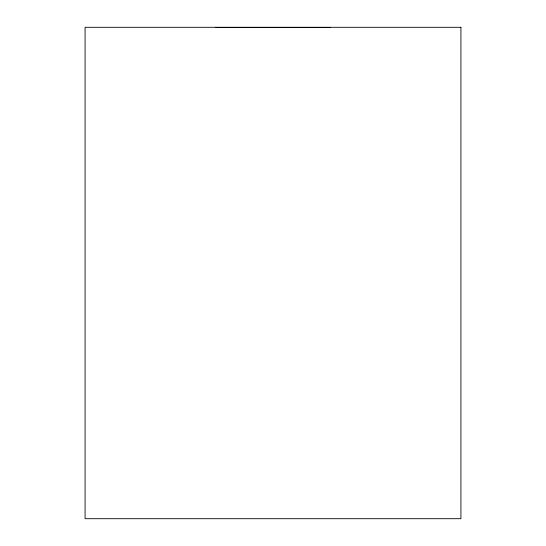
<?xml version="1.0" encoding="UTF-8"?>
<svg xmlns="http://www.w3.org/2000/svg" width="546" height="546" viewBox="0 0 546 546"><rect width="100%" height="100%" fill="white"/><g stroke="black" fill="none" stroke-linecap="round" stroke-linejoin="round"><path stroke-width="0.82" d="M215.574 27.389L330.426 27.389M460.926 27.3L85.074 27.3L85.074 518.7L460.926 518.7L460.926 27.3"/></g></svg>
